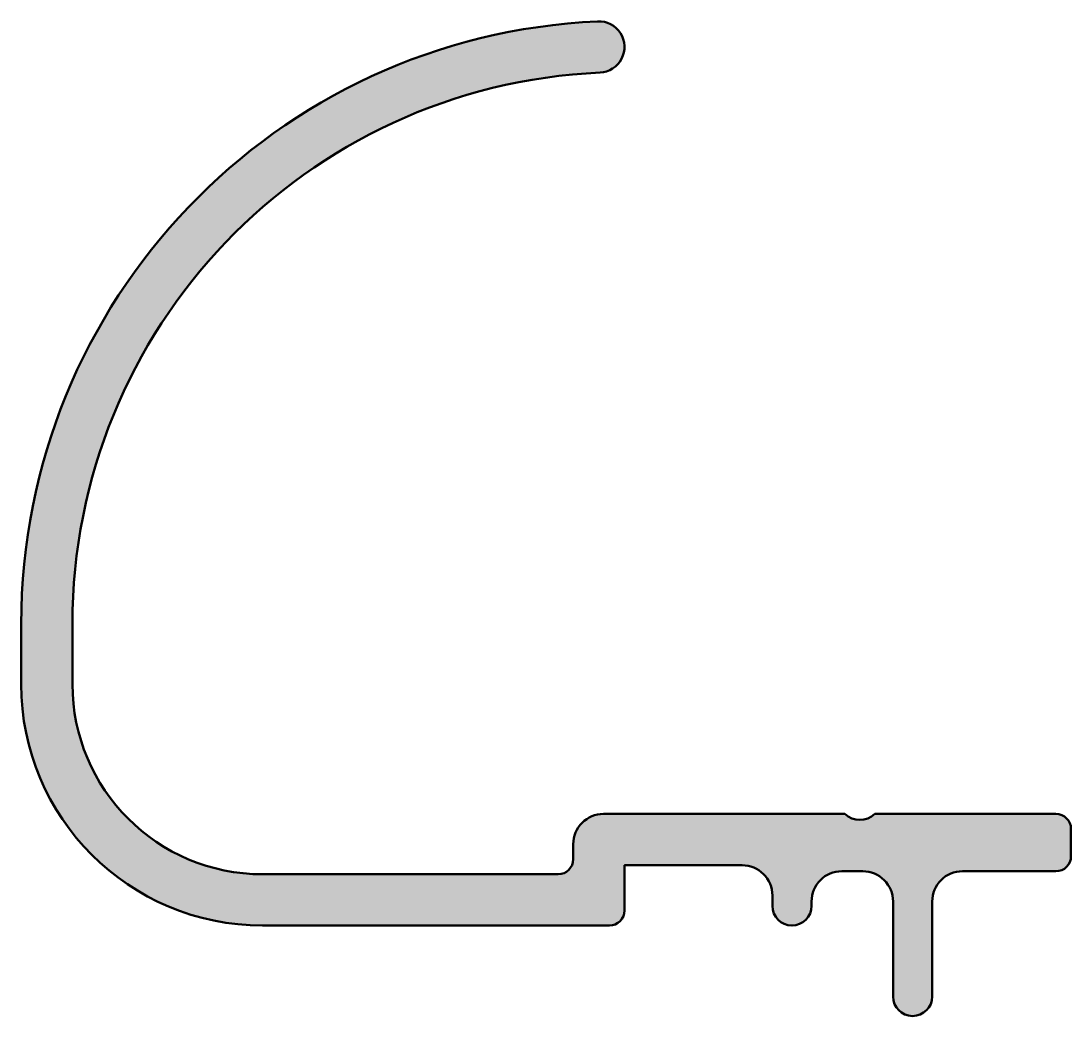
# Model space of a CAD drawing. Extents: x -20 to 14.8, y -5 to 28.
import ezdxf

# ---------------------------------------------------------------- set-up
doc = ezdxf.new("R2010")
doc.units = 0
doc.layers.add('0S-Alu contour', color=7, linetype='Continuous', lineweight=50)
doc.layers.add('0S-Alu hatch', color=252, linetype='Continuous', lineweight=25)

# ---------------------------------------------------------------- blocks, each defined once
blk = doc.blocks.new('184380__7601D4DF_75CA_4954_9CE4_CABFCB046564_')
at = {"layer": '0S-Alu hatch'}
h = blk.add_hatch(color=256, dxfattribs=at)
edge = h.paths.add_edge_path()
edge.add_arc((-12.00000000000001, 5.999996948242206), 6.300000000000004, 180, 270)
edge.add_line((-12, -0.3000030517577974), (-2.199981689453096, -0.3000030517577983))
edge.add_arc((-2.200036793009282, 0.2000520517983445), 0.5000551065922102, 270.0063137065703, 359.9936862934301)
edge.add_line((-1.699981689453139, 0.1999969482422017), (-1.699981689453139, 0.6999969482422017))
edge.add_ellipse((-0.7000127608155817, 0.7000280196046452), major_axis=(-0.9999689291202873, 0), ratio=1, start_angle=-90.00178031324782, end_angle=0.001780313160793412, ccw=False)
edge.add_line((-0.6999816894531392, 1.699996948242201), (7.30001831054686, 1.699996948242201))
edge.add_arc((7.80001831054686, 2.225011084252997), 0.7250102364871566, 226.3979514647016, 313.6020485352984)
edge.add_line((8.30001831054686, 1.699996948242201), (14.30001831054686, 1.69999694824218))
edge.add_ellipse((14.29997884048262, 1.199957478177945), major_axis=(-0.5000394716219984, 0), ratio=1, start_angle=180.0045225792304, end_angle=269.9954774208267, ccw=False)
edge.add_line((14.80001831054686, 1.199996948242215), (14.80001831054687, 0.3000030517578196))
edge.add_ellipse((14.2999788404826, 0.3000425218220953), major_axis=(-0.5000394716220324, 0), ratio=1, start_angle=90.0045225791722, end_angle=179.9954774207698, ccw=False)
edge.add_line((14.30001831054683, -0.1999969482421733), (11.20001220703126, -0.1999969482421733))
edge.add_arc((11.19999415071555, -1.199978891926505), 0.9999819438473508, 89.99896543063586, 180.0010345697056)
edge.add_line((10.20001220703122, -1.199996948242159), (10.20001220703122, -4.349998474121079))
edge.add_ellipse((9.550003051757784, -4.349998474121079), major_axis=(-0.6500091552734375, 0), ratio=1, start_angle=0, end_angle=180, ccw=False)
edge.add_line((8.899993896484347, -4.349998474121079), (8.899993896484375, -1.200000047683708))
edge.add_arc((7.900024982241894, -1.199968917224089), 0.9999689147270485, 359.9982163005199, 450.0017811380762)
edge.add_line((7.899993896484375, -0.200000002980218), (7.200012207031221, -0.1999969482421662))
edge.add_arc((7.19999415071555, -1.199978891926481), 0.999981943847333, 89.9989654306381, 180.0010345697056)
edge.add_line((6.200012207031235, -1.199996948242173), (6.200012207031235, -1.349998474121079))
edge.add_ellipse((5.550003051757791, -1.349998474121079), major_axis=(-0.6500091552734446, 0), ratio=1, start_angle=0, end_angle=180, ccw=False)
edge.add_line((4.899993896484346, -1.349998474121079), (4.899993896484375, -1.000000000000035))
edge.add_arc((3.9000249678468, -0.999968928637553), 0.999968929120304, 359.9982196868392, 450.0017803132452)
edge.add_line((3.899993896484403, 2.12e-14), (0, 0))
edge.add_line((0, 0), (-1.42e-14, -1.499999999999985))
edge.add_ellipse((-0.5000001876409925, -1.499999812359007), major_axis=(-0.5000001876410134, 0), ratio=1, start_angle=90.00002150206421, end_angle=179.999978502529, ccw=False)
edge.add_line((-0.5000000000000142, -1.999999999999985), (-12.00000000000003, -1.999999999999985))
edge.add_ellipse((-12.00000000000001, 6.00000000000003), major_axis=(-8.000000000000014, 0), ratio=1, start_angle=0, end_angle=89.99999999999989, ccw=False)
edge.add_line((-20.00000000000003, 6.000000000000032), (-20.00000000000001, 8.000000000000036))
edge.add_ellipse((1.07e-14, 8.00000000000004), major_axis=(-20.00000000000003, 0), ratio=1, start_angle=272.553634069463, end_angle=360, ccw=False)
edge.add_ellipse((-0.8500623064607635, 27.13260301036747), major_axis=(-0.8485285559873524, 0), ratio=1, start_angle=92.5439631395273, end_angle=272.77151417007565, ccw=False)
edge.add_arc((0.0030865554153685, 8.00000000000003), 18.30308655541539, 92.55363406946296, 180)
edge.add_line((-18.30000000000002, 8.000000000000034), (-18.30000000000001, 5.999996948242207))
at = {"layer": '0S-Alu contour', "color": 7}
for points in [[(-20.00000000000003, 6.000000000000032), (-20.00000000000001, 8.000000000000036)], [(-18.30000000000002, 8.000000000000034), (-18.30000000000001, 5.999996948242207)], [(-0.6999816894531392, 1.699996948242201), (7.30001831054686, 1.699996948242201)], [(8.30001831054686, 1.699996948242201), (14.30001831054686, 1.69999694824218)], [(14.80001831054686, 1.199996948242215), (14.80001831054687, 0.3000030517578196)], [(-1.699981689453139, 0.1999969482422017), (-1.699981689453139, 0.6999969482422017)], [(3.899993896484403, 2.12e-14), (0, 0), (-1.42e-14, -1.499999999999985)], [(-12, -0.3000030517577974), (-2.199981689453096, -0.3000030517577983)], [(7.899993896484375, -0.200000002980218), (7.200012207031221, -0.1999969482421662)], [(14.30001831054683, -0.1999969482421733), (11.20001220703126, -0.1999969482421733)], [(4.899993896484346, -1.349998474121079), (4.899993896484375, -1.000000000000035)], [(6.200012207031235, -1.199996948242173), (6.200012207031235, -1.349998474121079)], [(8.899993896484347, -4.349998474121079), (8.899993896484375, -1.200000047683708)], [(10.20001220703122, -1.199996948242159), (10.20001220703122, -4.349998474121079)], [(-0.5000000000000142, -1.999999999999985), (-12.00000000000003, -1.999999999999985)]]:
    blk.add_lwpolyline(points, dxfattribs=at)
at = {"layer": '0S-Alu contour', "color": 7, "extrusion": (0, 0, -1)}
for centre, radius, start, end in [((-1.07e-14, 8.00000000000004), 20.00000000000003, 0, 87.44636593053698), ((0.8500623064607635, 27.13260301036747), 0.8485285559873524, 87.22848582992432, 267.4560368604727), ((12.00000000000001, 6.00000000000003), 8.000000000000014, 270.0000000000002, 0), ((0.7000127608155817, 0.7000280196046452), 0.9999689291202873, 359.9982196868392, 90.00178031324786), ((-14.29997884048262, 1.199957478177945), 0.5000394716219984, 90.00452257917327, 179.9954774207696), ((-14.2999788404826, 0.3000425218220953), 0.5000394716220324, 180.0045225792303, 269.9954774208278), ((-5.550003051757791, -1.349998474121079), 0.6500091552734446, 180, 0), ((0.5000001876409925, -1.499999812359007), 0.5000001876410134, 180.000021497471, 269.9999784979358), ((-9.550003051757784, -4.349998474121079), 0.6500091552734375, 180, 0)]:
    blk.add_arc(centre, radius, start, end, dxfattribs=at)
at = {"layer": '0S-Alu contour', "color": 7}
for centre, radius, start, end in [((0.0030865554153685, 8.00000000000003), 18.30308655541539, 92.55363406946296, 180), ((-12.00000000000001, 5.999996948242206), 6.300000000000004, 180, 270), ((7.80001831054686, 2.225011084252997), 0.7250102364871566, 226.3979514647016, 313.6020485352984), ((-2.200036793009282, 0.2000520517983445), 0.5000551065922102, 270.0063137065703, 359.9936862934301), ((3.9000249678468, -0.999968928637553), 0.999968929120304, 359.9982196868392, 90.00178031324528), ((7.19999415071555, -1.199978891926481), 0.999981943847333, 89.9989654306381, 180.0010345697056), ((7.900024982241894, -1.199968917224089), 0.9999689147270485, 359.9982163005199, 90.00178113807625), ((11.19999415071555, -1.199978891926505), 0.9999819438473508, 89.99896543063586, 180.0010345697056)]:
    blk.add_arc(centre, radius, start, end, dxfattribs=at)
blk = doc.blocks.new('184380__4B9BFF96_6F34_48A8_8A16_0FF4BBB36967_')
at = {"layer": '0S-Alu contour', "color": 7}
blk.add_blockref('184380__7601D4DF_75CA_4954_9CE4_CABFCB046564_', (0, 0), dxfattribs=at)

msp = doc.modelspace()

# ---------------------------------------------------------------- block references
at = {"layer": '0S-Alu contour', "color": 7}
msp.add_blockref('184380__4B9BFF96_6F34_48A8_8A16_0FF4BBB36967_', (0, 0), dxfattribs=at)

doc.saveas('drawing.dxf')
